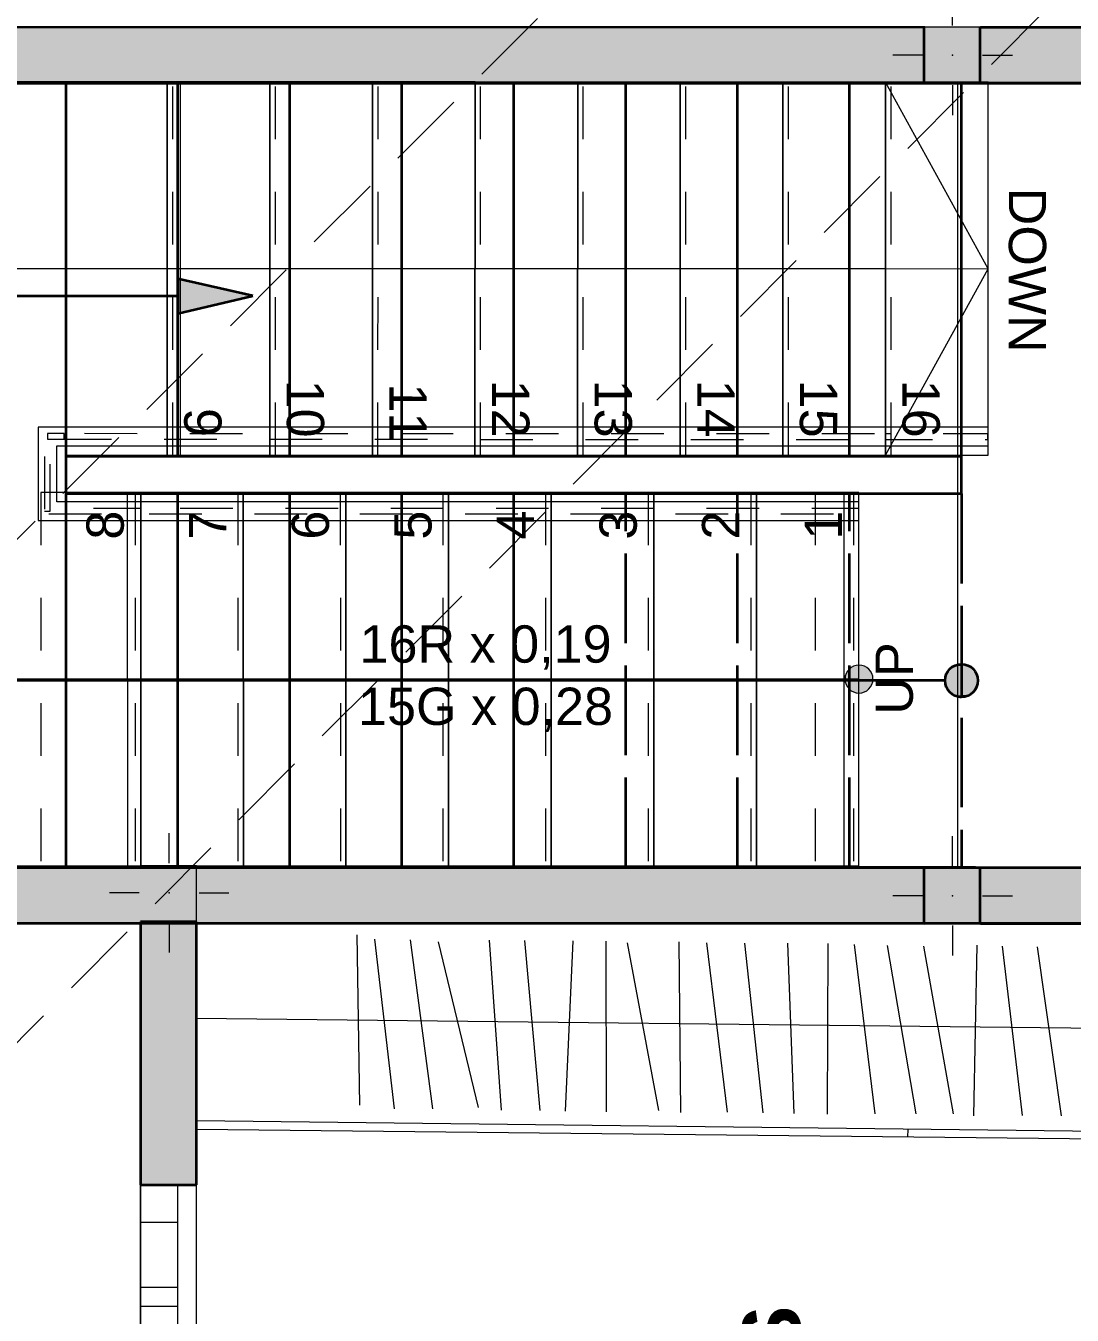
# Model space of a CAD drawing. Header units: millimetres. Extents: x -234375 to -184638, y -91483 to -70216.
# Drawn here: x -199896 to -197091, y -78363 to -74908 of the extents above; entities that cross this region are included whole.
import ezdxf

# ---------------------------------------------------------------- set-up
doc = ezdxf.new("R2010")
doc.units = ezdxf.units.MM
doc.header["$MEASUREMENT"] = 0
for name, pattern in [('ACAD_ISO02W100', [300, 240, -60]), ('Dashed Small', [282.222222, 141.111111, -141.111111]), ('Hidden', [317.5, 211.666667, -105.833333])]:
    doc.linetypes.add(name, pattern=pattern)
for name, color, linetype, lineweight in [('New_0_Pen_No__7', 7, 'Continuous', 35), ('New_2D Drafting - General_Pen_No__1', 7, 'Continuous', 13), ('New_Archicad Windows_Pen_No__27', 7, 'Continuous', 35), ('New_Drawing & Figure_Pen_No__13', 54, 'Continuous', 18), ('New_Drawing & Figure_Pen_No__7', 7, 'Continuous', 35), ('New_Interior - Stair & Railing_Pen_No__1', 7, 'Continuous', 13), ('New_Shell - Roof_Pen_No__1', 7, 'Continuous', 13), ('New_Structural - Bearing_Pen_No__1', 7, 'Continuous', 13), ('New_Structural - Bearing_Pen_No__20', 1, 'Continuous', 0), ('New_Structural - Bearing_Pen_No__27', 7, 'Continuous', 35), ('New_Structural - Stair & Railing_Pen_No__1', 7, 'Continuous', 13), ('New_Structural - Stair & Railing_Pen_No__19', 255, 'Continuous', 0)]:
    doc.layers.add(name, color=color, linetype=linetype, lineweight=lineweight)
for name, color, linetype in [('New_Archicad Windows', 7, 'Continuous'), ('New_Interior - Stair & Railing', 7, 'Continuous'), ('New_Shell - Roof', 7, 'Continuous'), ('New_Structural - Bearing', 7, 'Continuous'), ('New_Structural - Stair & Railing', 7, 'Continuous')]:
    doc.layers.add(name, color=color, linetype=linetype)
for name, color, linetype, lineweight, true_color in [('New_Archicad Windows_Pen_No__23', 30, 'Continuous', 20, 0xff6600), ('New_Archicad Windows_Pen_No__3', 30, 'Continuous', 18, 0xff6600), ('New_Structural - Bearing_Pen_No__160', 33, 'Continuous', 20, 0xb4a35c), ('New_Structural - Stair & Railing_Pen_No__71', 161, 'Continuous', 20, 0xaaaaff), ('New_Structural - Stair & Railing_Pen_No__91', 161, 'Continuous', 13, 0xaaaaff)]:
    doc.layers.add(name, color=color, linetype=linetype, lineweight=lineweight, true_color=true_color)
doc.styles.add('GENERATED_STYLE_1', font='arial.ttf')
doc.styles.add('GENERATED_STYLE_5', font='arial.ttf')

# ---------------------------------------------------------------- blocks, each defined once
blk = doc.blocks.new('Slab_1', base_point=(-200787.4, -71277.4))
at = {"layer": 'New_Structural - Bearing_Pen_No__1', "color": 7, "linetype": 'Continuous', "lineweight": 13, "flags": 128}
blk.add_lwpolyline([(-200787.4, -71277.4), (-190000.1, -71277.1), (-189999.5, -71124.5), (-188874.4, -71129.2), (-187846.5, -71129.2), (-187843.4, -74360.9), (-188874.7, -74359.2), (-188874.4, -78662), (-187060.4, -78662), (-187064.7, -89633.3), (-200492.9, -89632.1), (-200498.7, -85263), (-199444, -85265.7), (-199437.7, -82864.3), (-199438.1, -82864.3), (-199438.1, -77162), (-197397.7, -77162), (-197397.7, -75061.6), (-200787.4, -75061.6)], close=True, dxfattribs=at)
blk = doc.blocks.new('Stair_1')
at = {"layer": 'New_Structural - Stair & Railing_Pen_No__71', "linetype": 'Continuous', "lineweight": 20, "true_color": 0xaaaaff}
blk.add_hatch(color=161, dxfattribs=at).paths.add_polyline_path([(-197662.7, -76620.9, 1), (-197662.7, -76695.9, 1)])
at = {"layer": 'New_Structural - Stair & Railing_Pen_No__1', "color": 7, "linetype": 'Continuous', "lineweight": 13}
for p, q in [((-199516.7, -75058.4), (-200788, -75058.2)), ((-200788, -75058.2), (-200787.9, -77158.6)), ((-199516.9, -76058.4), (-199516.7, -75058.4)), ((-199516.7, -75058.4), (-199516.9, -76058.4)), ((-199241.7, -75058.4), (-199516.7, -75058.4)), ((-199241.9, -76058.4), (-199241.7, -75058.4)), ((-199241.7, -75058.4), (-199241.9, -76058.4)), ((-198966.7, -75058.5), (-199241.7, -75058.4)), ((-198966.9, -76058.5), (-198966.7, -75058.5)), ((-198966.7, -75058.5), (-198966.9, -76058.5)), ((-198691.7, -75058.5), (-198966.7, -75058.5)), ((-198691.9, -76058.5), (-198691.7, -75058.5)), ((-198691.7, -75058.5), (-198691.9, -76058.5)), ((-198416.7, -75058.6), (-198691.7, -75058.5)), ((-198416.9, -76058.6), (-198416.7, -75058.6)), ((-198416.7, -75058.6), (-198416.9, -76058.6)), ((-198141.7, -75058.6), (-198416.7, -75058.6)), ((-198141.9, -76058.6), (-198141.7, -75058.6)), ((-198141.7, -75058.6), (-198141.9, -76058.6)), ((-197866.7, -75058.7), (-198141.7, -75058.6)), ((-197866.9, -76058.7), (-197866.7, -75058.7)), ((-197866.7, -75058.7), (-197866.9, -76058.7)), ((-197591.7, -75058.7), (-197866.7, -75058.7)), ((-197591.9, -76058.7), (-197591.7, -75058.7)), ((-197591.7, -75058.7), (-197591.9, -76058.7)), ((-197316.7, -75058.8), (-197591.7, -75058.7)), ((-197316.8, -75558.8), (-197591.7, -75058.7)), ((-197316.9, -76058.8), (-197316.7, -75058.8)), ((-200287.9, -76658.5), (-200288, -75558.3)), ((-200288, -75558.3), (-199516.8, -75558.4)), ((-199516.8, -75558.4), (-197591.8, -75558.7)), ((-197591.8, -75558.7), (-197316.8, -75558.8)), ((-197591.9, -76058.7), (-197316.8, -75558.8)), ((-199787.9, -76158.5), (-199787.9, -76058.3)), ((-199787.9, -76058.3), (-199516.9, -76058.4)), ((-199516.9, -76058.4), (-199241.9, -76058.4)), ((-199241.9, -76058.4), (-198966.9, -76058.5)), ((-198966.9, -76058.5), (-198691.9, -76058.5)), ((-198691.9, -76058.5), (-198416.9, -76058.6)), ((-198416.9, -76058.6), (-198141.9, -76058.6)), ((-198141.9, -76058.6), (-197866.9, -76058.7)), ((-197866.9, -76058.7), (-197591.9, -76058.7)), ((-197591.9, -76058.7), (-197316.9, -76058.8)), ((-199587.8, -76158.5), (-199787.9, -76158.5)), ((-199312.8, -76158.5), (-199587.8, -76158.5)), ((-199587.8, -76158.5), (-199587.7, -77158.5)), ((-199587.7, -77158.5), (-199587.8, -76158.5)), ((-199037.8, -76158.5), (-199312.8, -76158.5)), ((-199312.8, -76158.5), (-199312.7, -77158.5)), ((-199312.7, -77158.5), (-199312.8, -76158.5)), ((-198762.8, -76158.5), (-199037.8, -76158.5)), ((-199037.8, -76158.5), (-199037.7, -77158.5)), ((-199037.7, -77158.5), (-199037.8, -76158.5)), ((-198487.8, -76158.5), (-198762.8, -76158.5)), ((-198762.8, -76158.5), (-198762.7, -77158.5)), ((-198762.7, -77158.5), (-198762.8, -76158.5)), ((-198212.8, -76158.5), (-198487.8, -76158.5)), ((-198487.8, -76158.5), (-198487.7, -77158.5)), ((-198487.7, -77158.5), (-198487.8, -76158.5)), ((-197937.8, -76158.4), (-198212.8, -76158.5)), ((-198212.8, -76158.5), (-198212.7, -77158.5)), ((-198212.7, -77158.5), (-198212.8, -76158.5)), ((-197662.8, -76158.4), (-197937.8, -76158.4)), ((-197937.8, -76158.4), (-197937.7, -77158.4)), ((-197937.7, -77158.4), (-197937.8, -76158.4)), ((-197662.7, -77158.4), (-197662.8, -76158.4)), ((-199587.7, -76658.5), (-200287.9, -76658.5)), ((-197937.7, -76658.4), (-199587.7, -76658.5)), ((-197662.7, -76658.4), (-197937.7, -76658.4)), ((-200787.9, -77158.6), (-199587.7, -77158.5)), ((-199587.7, -77158.5), (-199312.7, -77158.5)), ((-199312.7, -77158.5), (-199037.7, -77158.5)), ((-199037.7, -77158.5), (-198762.7, -77158.5)), ((-198762.7, -77158.5), (-198487.7, -77158.5)), ((-198487.7, -77158.5), (-198212.7, -77158.5)), ((-198212.7, -77158.5), (-197937.7, -77158.4)), ((-197937.7, -77158.4), (-197662.7, -77158.4))]:
    blk.add_line(p, q, dxfattribs=at)
at = {"layer": 'New_Structural - Stair & Railing_Pen_No__1', "color": 7, "linetype": 'Dashed Small', "lineweight": 13}
for p, q in [((-199501.9, -76058.4), (-199501.7, -75058.4)), ((-199226.9, -76058.4), (-199226.7, -75058.4)), ((-198951.9, -76058.5), (-198951.7, -75058.5)), ((-198676.9, -76058.5), (-198676.7, -75058.5)), ((-198401.9, -76058.6), (-198401.7, -75058.6)), ((-198126.9, -76058.6), (-198126.7, -75058.6)), ((-197851.9, -76058.7), (-197851.7, -75058.7)), ((-197576.9, -76058.7), (-197576.7, -75058.7)), ((-199602.8, -76158.5), (-199602.7, -77158.5)), ((-199327.8, -76158.5), (-199327.7, -77158.5)), ((-199052.8, -76158.5), (-199052.7, -77158.5)), ((-198777.8, -76158.5), (-198777.7, -77158.5)), ((-198502.8, -76158.5), (-198502.7, -77158.5)), ((-198227.8, -76158.5), (-198227.7, -77158.5)), ((-197952.8, -76158.4), (-197952.7, -77158.4)), ((-197677.8, -76158.4), (-197677.7, -77158.4))]:
    blk.add_line(p, q, dxfattribs=at)
at = {"layer": 'New_Structural - Stair & Railing_Pen_No__1', "color": 7, "linetype": 'Continuous', "lineweight": 13, "flags": 128}
blk.add_lwpolyline([(-197662.7, -76620.9, 1), (-197662.7, -76695.9, 1)], format="xyb", close=True, dxfattribs=at)
at = {"layer": 'New_Structural - Stair & Railing_Pen_No__91', "color": 161, "linetype": 'Continuous', "lineweight": 13, "true_color": 0xaaaaff}
for p, q in [((-199516.7, -75058.4), (-200788, -75058.2)), ((-200788, -75058.2), (-200787.9, -77158.6)), ((-197316.7, -75058.8), (-199516.7, -75058.4)), ((-199481.7, -75058.4), (-199481.9, -76058.4)), ((-197316.9, -76058.8), (-197316.7, -75058.8)), ((-199787.9, -76158.5), (-199787.9, -76058.3)), ((-199787.9, -76058.3), (-199516.9, -76058.4)), ((-199516.9, -76058.4), (-197316.9, -76058.8)), ((-199622.8, -76158.5), (-199787.9, -76158.5)), ((-199587.8, -76158.5), (-199622.8, -76158.5)), ((-199622.7, -77158.5), (-199622.8, -76158.5)), ((-197702.8, -76158.4), (-199587.8, -76158.5)), ((-197702.7, -77158.4), (-197702.8, -76158.4)), ((-200787.9, -77158.6), (-199855.2, -77158.5)), ((-199855.2, -77158.5), (-199622.7, -77158.5)), ((-199622.7, -77158.5), (-199587.7, -77158.5)), ((-199587.7, -77158.5), (-197702.7, -77158.4))]:
    blk.add_line(p, q, dxfattribs=at)
at = {"layer": 'New_Structural - Stair & Railing_Pen_No__91', "color": 161, "linetype": 'Dashed Small', "lineweight": 13, "true_color": 0xaaaaff}
for p, q in [((-199516.7, -75058.4), (-199516.9, -76058.4)), ((-199787.9, -76158.5), (-199855.3, -76158.5)), ((-199855.3, -76158.5), (-199855.2, -77158.5)), ((-197779.9, -76158.4), (-197779.9, -77158.4))]:
    blk.add_line(p, q, dxfattribs=at)
at = {"layer": 'New_Structural - Stair & Railing_Pen_No__1', "color": 7, "lineweight": 13, "char_height": 100, "attachment_point": 4, "style": 'GENERATED_STYLE_5'}
for s, insert, rotation in [('\\A1;{\\pql;\\fArial|b0|i0|c0|p0;\\W1.000000;DOWN}', (-197211.8, -75341.7), 269.9898), ('\\A1;{\\pql;\\fArial|b0|i0|c0|p0;\\W1.000000;UP}', (-197567.6, -76753.7), 90.0026)]:
    blk.add_mtext(s, dxfattribs=dict(at, insert=insert, rotation=rotation))
at = {"layer": 'New_Structural - Stair & Railing_Pen_No__19', "color": 255, "lineweight": 0, "char_height": 100, "attachment_point": 4, "style": 'GENERATED_STYLE_5'}
for s, insert, rotation in [('\\A1;{\\pql;\\fArial|b0|i0|c0|p0;\\W1.000000;10}', (-199146.9, -75855.9), 269.9898), ('\\A1;{\\pql;\\fArial|b0|i0|c0|p0;\\W1.000000;12}', (-198596.1, -75856), 269.9898), ('\\A1;{\\pql;\\fArial|b0|i0|c0|p0;\\W1.000000;13}', (-198322, -75856.1), 269.9898), ('\\A1;{\\pql;\\fArial|b0|i0|c0|p0;\\W1.000000;14}', (-198046.1, -75856.1), 269.9898), ('\\A1;{\\pql;\\fArial|b0|i0|c0|p0;\\W1.000000;15}', (-197771.9, -75856.2), 269.9898), ('\\A1;{\\pql;\\fArial|b0|i0|c0|p0;\\W1.000000;16}', (-197496.9, -75856.2), 269.9898), ('\\A1;{\\pql;\\fArial|b0|i0|c0|p0;\\W1.000000;11}', (-198871.1, -75866.1), 269.9898), ('\\A1;{\\pql;\\fArial|b0|i0|c0|p0;\\W1.000000;9}', (-199422, -75932.1), 269.9898), ('\\A1;{\\pql;\\fArial|b0|i0|c0|p0;\\W1.000000;8}', (-199682.6, -76284.8), 90.0026), ('\\A1;{\\pql;\\fArial|b0|i0|c0|p0;\\W1.000000;7}', (-199408.5, -76284.8), 90.0026), ('\\A1;{\\pql;\\fArial|b0|i0|c0|p0;\\W1.000000;6}', (-199132.6, -76284.8), 90.0026), ('\\A1;{\\pql;\\fArial|b0|i0|c0|p0;\\W1.000000;5}', (-198857.6, -76284.8), 90.0026), ('\\A1;{\\pql;\\fArial|b0|i0|c0|p0;\\W1.000000;4}', (-198583.5, -76284.7), 90.0026), ('\\A1;{\\pql;\\fArial|b0|i0|c0|p0;\\W1.000000;3}', (-198307.6, -76284.7), 90.0026), ('\\A1;{\\pql;\\fArial|b0|i0|c0|p0;\\W1.000000;2}', (-198033.5, -76284.7), 90.0026), ('\\A1;{\\pql;\\fArial|b0|i0|c0|p0;\\W1.000000;1}', (-197758.5, -76284.7), 90.0026)]:
    blk.add_mtext(s, dxfattribs=dict(at, insert=insert, rotation=rotation))
at = {"layer": 'New_Structural - Stair & Railing_Pen_No__71', "color": 161, "lineweight": 20, "true_color": 0xaaaaff, "char_height": 100, "rotation": 0.0026, "style": 'GENERATED_STYLE_5'}
for s, insert, attachment_point in [('\\A1;{\\pqc;\\pt0,7100;\\fArial|b0|i0|c0|p0;\\W1.000000;16R x \\fArial|b0|i0|c0|p0;\\W1.000000;0,19\\fArial|b0|i0|c0|p0;\\W1.000000;\\A1{\\H.66x;\\S^  ;}\\fArial|b0|i0|c0|p0;\\W1.000000;\\fArial|b0|i0|c0|p0;\\W1.000000;\\fArial|b0|i0|c0|p0;\\W1.000000;\\fArial|b0|i0|c0|p0;\\W1.000000;\\A1{\\H.66x;\\S^  ;}\\fArial|b0|i0|c0|p0;\\W1.000000;\\fArial|b0|i0|c0|p0;\\W1.000000;\\fArial|b0|i0|c0|p0;\\W1.000000;\\fArial|b0|i0|c0|p0;\\W1.000000;\\A1{\\H.66x;\\S^  ;}\\fArial|b0|i0|c0|p0;\\W1.000000;}', (-198625.2, -76643.6), 8), ('\\A1;{\\pqc;\\pt0,7100;\\fArial|b0|i0|c0|p0;\\W1.000000;15G x \\fArial|b0|i0|c0|p0;\\W1.000000;0,28\\fArial|b0|i0|c0|p0;\\W1.000000;\\A1{\\H.66x;\\S^  ;}\\fArial|b0|i0|c0|p0;\\W1.000000;\\fArial|b0|i0|c0|p0;\\W1.000000;\\fArial|b0|i0|c0|p0;\\W1.000000;\\fArial|b0|i0|c0|p0;\\W1.000000;\\A1{\\H.66x;\\S^  ;}\\fArial|b0|i0|c0|p0;\\W1.000000;\\fArial|b0|i0|c0|p0;\\W1.000000;\\fArial|b0|i0|c0|p0;\\W1.000000;\\fArial|b0|i0|c0|p0;\\W1.000000;\\A1{\\H.66x;\\S^  ;}\\fArial|b0|i0|c0|p0;\\W1.000000;}', (-198625.2, -76681.3), 2)]:
    blk.add_mtext(s, dxfattribs=dict(at, insert=insert, attachment_point=attachment_point))
blk = doc.blocks.new('Wall_1', base_point=(-195049, -75063.6))
at = {"layer": 'New_Structural - Bearing_Pen_No__160', "linetype": 'Continuous', "lineweight": 0, "true_color": 0x5a512e}
blk.add_hatch(color=59, dxfattribs=at).paths.add_polyline_path([(-200787.3, -74911.6), (-200787.3, -74917), (-200742.9, -74917), (-200742.9, -75057), (-200787.3, -75057), (-200787.3, -75061.6), (-196855, -75062.9), (-196854.9, -74912.9), (-197336.7, -74912.8), (-197336.7, -75062), (-197486.7, -75062), (-197486.7, -74912.7)])
at = {"layer": 'New_Structural - Bearing_Pen_No__27', "color": 7, "linetype": 'Continuous', "lineweight": 35, "flags": 128}
for points in [[(-197486.7, -74912.7), (-200787.4, -74911.6)], [(-196854.9, -74912.9), (-197336.7, -74912.8)], [(-200937.4, -75061.6), (-196855, -75062.9)]]:
    blk.add_lwpolyline(points, dxfattribs=at)
blk = doc.blocks.new('Wall_2', base_point=(-195261.5, -77164))
at = {"layer": 'New_Structural - Bearing_Pen_No__160', "linetype": 'Continuous', "lineweight": 0, "true_color": 0x5a512e}
blk.add_hatch(color=59, dxfattribs=at).paths.add_polyline_path([(-199584.9, -77162.5), (-200686.8, -77162.1), (-200686.8, -77173.5), (-200686.7, -77173.5), (-200686.7, -77312.1), (-197486.7, -77313.2), (-197486.7, -77164), (-197336.7, -77164), (-197336.7, -77313.3), (-195459.5, -77313.9), (-195459.5, -77164), (-195261.5, -77164), (-199438.1, -77162.5), (-199438.1, -77304.1), (-199584.9, -77304.1)])
at = {"layer": 'New_Structural - Bearing_Pen_No__27', "color": 7, "linetype": 'Continuous', "lineweight": 35, "flags": 128}
for points in [[(-199584.9, -77162.5), (-200686.8, -77162.1)], [(-195261.5, -77164), (-199438.1, -77162.5)], [(-200686.7, -77312.1), (-197486.7, -77313.2)], [(-197336.7, -77313.3), (-195459.5, -77313.9)]]:
    blk.add_lwpolyline(points, dxfattribs=at)
blk = doc.blocks.new('2-Sash Sliding Window')
at = {"layer": 'New_Archicad Windows_Pen_No__23', "color": 30, "linetype": 'Continuous', "lineweight": 20, "true_color": 0xff6600}
for p, q in [((-300, 0), (-200, 0)), ((-200, 0), (-200, -100)), ((-25, -100), (-25, 0)), ((-25, 0), (25, 0)), ((-25, 0), (25, 0)), ((25, 0), (25, -100)), ((200, -100), (200, 0)), ((200, 0), (300, 0)), ((-200, -100), (-300, -100)), ((25, -100), (-25, -100)), ((25, -100), (-25, -100)), ((300, -100), (200, -100))]:
    blk.add_line(p, q, dxfattribs=at)
at = {"layer": 'New_Archicad Windows_Pen_No__27', "color": 7, "linetype": 'Continuous', "lineweight": 35}
for p, q in [((-300, 0), (-300, 50)), ((300, 0), (300, 50)), ((-300, -100), (-300, 0)), ((-300, -100), (-300, 0)), ((300, -100), (300, 0)), ((300, -100), (300, 0))]:
    blk.add_line(p, q, dxfattribs=at)
at = {"layer": 'New_Archicad Windows_Pen_No__3', "color": 30, "linetype": 'Continuous', "lineweight": 18, "true_color": 0xff6600}
for p, q in [((-300, 50), (300, 50)), ((-200, 0), (-25, 0)), ((25, 0), (200, 0)), ((-300, -100), (300, -100)), ((-25, -100), (-200, -100)), ((200, -100), (25, -100))]:
    blk.add_line(p, q, dxfattribs=at)
blk = doc.blocks.new('Wall_9', base_point=(-199438.1, -83014.8))
at = {"layer": 'New_Structural - Bearing_Pen_No__160', "linetype": 'Continuous', "lineweight": 0, "true_color": 0x5a512e}
blk.add_hatch(color=59, dxfattribs=at).paths.add_polyline_path([(-199438.1, -77308.5), (-199588.1, -77308.5), (-199588.1, -78013.5), (-199438.1, -78013.5)])
at = {"layer": 'New_Structural - Bearing_Pen_No__27', "color": 7, "linetype": 'Continuous', "lineweight": 35}
for p, q in [((-199588.1, -78013.5), (-199488.1, -78013.5)), ((-199488.1, -78013.5), (-199438.1, -78013.5))]:
    blk.add_line(p, q, dxfattribs=at)
at = {"layer": 'New_Structural - Bearing_Pen_No__27', "color": 7, "linetype": 'Continuous', "lineweight": 35, "flags": 128}
for points in [[(-199438.1, -77308.5), (-199588.1, -77308.5)], [(-199588.1, -77308.5), (-199588.1, -78013.5)], [(-199438.1, -78013.5), (-199438.1, -77308.5)]]:
    blk.add_lwpolyline(points, dxfattribs=at)
at = {"layer": 'New_Archicad Windows', "color": 21, "linetype": 'Continuous', "lineweight": 18, "true_color": 0xff9955, "xscale": -1, "zscale": 1000, "rotation": 270.0004955902626}
blk.add_blockref('2-Sash Sliding Window', (-199488.1, -78313.5), dxfattribs=at)
blk = doc.blocks.new('Column_24', base_point=(-197411.7, -77239))
at = {"layer": 'New_Structural - Bearing_Pen_No__160', "linetype": 'Continuous', "lineweight": 0, "true_color": 0x5a512e}
for points in [[(-197486.7, -77313.2), (-197336.7, -77313.3), (-197336.7, -77164), (-197486.7, -77164)], [(-197486.7, -77314), (-197336.7, -77314), (-197336.7, -77313.3), (-197486.7, -77313.2)]]:
    blk.add_hatch(color=59, dxfattribs=at).paths.add_polyline_path(points)
at = {"layer": 'New_Structural - Bearing_Pen_No__1', "color": 7, "linetype": 'Continuous', "lineweight": 13, "flags": 128}
blk.add_lwpolyline([(-197486.7, -77313.2), (-197486.7, -77314), (-197336.7, -77314), (-197336.7, -77313.3)], dxfattribs=at)
at = {"layer": 'New_Structural - Bearing_Pen_No__20', "color": 1, "linetype": 'Continuous', "lineweight": 0}
for p, q in [((-197411.7, -77159), (-197411.7, -77079)), ((-197491.7, -77239), (-197571.7, -77239)), ((-197331.7, -77239), (-197251.7, -77239)), ((-197411.7, -77319), (-197411.7, -77399))]:
    blk.add_line(p, q, dxfattribs=at)
blk.add_point((-197411.7, -77239), dxfattribs=at)
blk = doc.blocks.new('Column_25', base_point=(-197411.7, -74987))
at = {"layer": 'New_Structural - Bearing_Pen_No__160', "linetype": 'Continuous', "lineweight": 0, "true_color": 0x5a512e}
for points in [[(-197486.7, -74912.7), (-197336.7, -74912.8), (-197336.7, -74912), (-197486.7, -74912)], [(-197336.7, -74912.8), (-197486.7, -74912.7), (-197486.7, -75062), (-197336.7, -75062)]]:
    blk.add_hatch(color=59, dxfattribs=at).paths.add_polyline_path(points)
at = {"layer": 'New_Structural - Bearing_Pen_No__1', "color": 7, "linetype": 'Continuous', "lineweight": 13, "flags": 128}
blk.add_lwpolyline([(-197336.7, -74912.8), (-197336.7, -74912), (-197486.7, -74912), (-197486.7, -74912.7)], dxfattribs=at)
at = {"layer": 'New_Structural - Bearing_Pen_No__20', "color": 1, "linetype": 'Continuous', "lineweight": 0}
for p, q in [((-197411.7, -74907), (-197411.7, -74827)), ((-197491.7, -74987), (-197571.7, -74987)), ((-197331.7, -74987), (-197251.7, -74987)), ((-197411.7, -75067), (-197411.7, -75147))]:
    blk.add_line(p, q, dxfattribs=at)
blk.add_point((-197411.7, -74987), dxfattribs=at)
blk = doc.blocks.new('Column_33', base_point=(-199511.5, -77231.3))
at = {"layer": 'New_Structural - Bearing_Pen_No__160', "linetype": 'Continuous', "lineweight": 0, "true_color": 0x5a512e}
for points in [[(-199584.9, -77158.5), (-199584.9, -77162.5), (-199438.1, -77162.5), (-199438.1, -77158.5)], [(-199438.1, -77162.5), (-199584.9, -77162.5), (-199584.9, -77304.1), (-199438.1, -77304.1)]]:
    blk.add_hatch(color=59, dxfattribs=at).paths.add_polyline_path(points)
at = {"layer": 'New_Structural - Bearing_Pen_No__1', "color": 7, "linetype": 'Continuous', "lineweight": 13, "flags": 128}
blk.add_lwpolyline([(-199438.1, -77162.5), (-199438.1, -77158.5), (-199584.9, -77158.5), (-199584.9, -77162.5)], dxfattribs=at)
at = {"layer": 'New_Structural - Bearing_Pen_No__20', "color": 1, "linetype": 'Continuous', "lineweight": 0}
for p, q in [((-199511.5, -77151.3), (-199511.5, -77071.3)), ((-199591.5, -77231.3), (-199671.5, -77231.3)), ((-199431.5, -77231.3), (-199351.5, -77231.3)), ((-199511.5, -77311.3), (-199511.5, -77391.3))]:
    blk.add_line(p, q, dxfattribs=at)
blk.add_point((-199511.5, -77231.3), dxfattribs=at)
blk = doc.blocks.new('Roof_1', base_point=(-201339, -70721))
at = {"layer": 'New_Shell - Roof_Pen_No__1', "color": 7, "linetype": 'Hidden', "lineweight": 13, "flags": 128}
for points in [[(-197851, -74214.6), (-201347.4, -77712.7)], [(-199997.6, -77710.4), (-196512.6, -74213.8)]]:
    blk.add_lwpolyline(points, dxfattribs=at)
blk = doc.blocks.new('Railing_1')
at = {"layer": 'New_Interior - Stair & Railing_Pen_No__1', "color": 7, "linetype": 'Continuous', "lineweight": 13}
for p, q in [((-199862.9, -75983.3), (-199862.9, -76233.5)), ((-199791.8, -75983.3), (-199862.9, -75983.3)), ((-197591.8, -75983.7), (-199791.8, -75983.3)), ((-197316.8, -75983.8), (-197591.8, -75983.7)), ((-197316.9, -76033.8), (-197316.8, -75983.8)), ((-199812.9, -76183.5), (-199812.9, -76033.3)), ((-199812.9, -76033.3), (-199791.9, -76033.3)), ((-199791.9, -76033.3), (-197591.9, -76033.7)), ((-197591.9, -76033.7), (-197316.9, -76033.8)), ((-199587.8, -76183.5), (-199812.9, -76183.5)), ((-197662.8, -76183.4), (-199587.8, -76183.5)), ((-199862.9, -76233.5), (-199587.8, -76233.5)), ((-199587.8, -76233.5), (-197662.8, -76233.4))]:
    blk.add_line(p, q, dxfattribs=at)
at = {"layer": 'New_Interior - Stair & Railing_Pen_No__1', "color": 7, "linetype": 'Dashed Small', "lineweight": 13, "flags": 128}
for points in [[(-199837.9, -76000.8), (-199837.9, -76015.8), (-199792.8, -76015.8), (-199792.8, -76000.8)], [(-199791.8, -76000.8), (-199791.8, -76015.8), (-197592.8, -76016.2), (-197592.8, -76001.2)], [(-197591.8, -76001.2), (-197591.8, -76016.2), (-197317.8, -76016.3), (-197317.8, -76001.3)], [(-199845.4, -76208.5), (-199830.4, -76208.5), (-199830.4, -76009.3), (-199845.4, -76009.3)], [(-199587.8, -76216), (-199587.8, -76201), (-199836.9, -76201), (-199836.9, -76216)], [(-197662.8, -76215.9), (-197662.8, -76200.9), (-199586.8, -76201), (-199586.8, -76216)]]:
    blk.add_lwpolyline(points, close=True, dxfattribs=at)

msp = doc.modelspace()

# ---------------------------------------------------------------- hatches: boundary and pattern name
at = {"layer": 'New_0_Pen_No__7', "linetype": 'Continuous', "lineweight": 35}
for points in [[(-199287.2, -75631.7), (-199488, -75585.7), (-199488, -75678.5)], [(-197416.2, -76628.6), (-197419.4, -76631.8), (-197359.1, -76628.6)], [(-197359.1, -76628.6), (-197419.4, -76631.8), (-197355.9, -76631.8)], [(-197413.1, -76626.2), (-197416.2, -76628.6), (-197362.3, -76626.2)], [(-197362.3, -76626.2), (-197416.2, -76628.6), (-197359.1, -76628.6)], [(-197409.1, -76623.9), (-197413.1, -76626.2), (-197365.4, -76623.9)], [(-197365.4, -76623.9), (-197413.1, -76626.2), (-197362.3, -76626.2)], [(-197405.9, -76622.3), (-197409.1, -76623.9), (-197370.2, -76622.3)], [(-197370.2, -76622.3), (-197409.1, -76623.9), (-197365.4, -76623.9)], [(-197401.9, -76620.7), (-197405.9, -76622.3), (-197373.4, -76620.7)], [(-197373.4, -76620.7), (-197405.9, -76622.3), (-197370.2, -76622.3)], [(-197398, -76619.1), (-197401.9, -76620.7), (-197378.1, -76619.1)], [(-197378.1, -76619.1), (-197401.9, -76620.7), (-197373.4, -76620.7)], [(-197392.4, -76618.3), (-197398, -76619.1), (-197381.3, -76618.3)], [(-197381.3, -76618.3), (-197398, -76619.1), (-197378.1, -76619.1)], [(-197431.3, -76658), (-197432.1, -76662), (-197344, -76658)], [(-197344, -76658), (-197432.1, -76662), (-197344, -76662)], [(-197432.1, -76662), (-197431.3, -76665.9), (-197344, -76662)], [(-197429.7, -76649.3), (-197431.3, -76654), (-197345.6, -76649.3)], [(-197345.6, -76649.3), (-197431.3, -76654), (-197344.8, -76654)], [(-197431.3, -76654), (-197431.3, -76658), (-197344.8, -76654)], [(-197344.8, -76654), (-197431.3, -76658), (-197344, -76658)], [(-197344, -76662), (-197431.3, -76665.9), (-197344, -76665.9)], [(-197428.9, -76645.3), (-197429.7, -76649.3), (-197347.2, -76645.3)], [(-197347.2, -76645.3), (-197429.7, -76649.3), (-197345.6, -76649.3)], [(-197426.5, -76642.1), (-197428.9, -76645.3), (-197348.8, -76642.1)], [(-197348.8, -76642.1), (-197428.9, -76645.3), (-197347.2, -76645.3)], [(-197425, -76638.1), (-197426.5, -76642.1), (-197351.1, -76638.1)], [(-197351.1, -76638.1), (-197426.5, -76642.1), (-197348.8, -76642.1)], [(-197422.6, -76635), (-197425, -76638.1), (-197353.5, -76635)], [(-197353.5, -76635), (-197425, -76638.1), (-197351.1, -76638.1)], [(-197419.4, -76631.8), (-197422.6, -76635), (-197355.9, -76631.8)], [(-197355.9, -76631.8), (-197422.6, -76635), (-197353.5, -76635)], [(-197431.3, -76665.9), (-197431.3, -76670.7), (-197344, -76665.9)], [(-197344, -76665.9), (-197431.3, -76670.7), (-197344.8, -76670.7)], [(-197431.3, -76670.7), (-197429.7, -76674.7), (-197344.8, -76670.7)], [(-197344.8, -76670.7), (-197429.7, -76674.7), (-197345.6, -76674.7)], [(-197429.7, -76674.7), (-197428.9, -76678.6), (-197345.6, -76674.7)], [(-197345.6, -76674.7), (-197428.9, -76678.6), (-197347.2, -76678.6)], [(-197428.9, -76678.6), (-197426.5, -76681.8), (-197347.2, -76678.6)], [(-197347.2, -76678.6), (-197426.5, -76681.8), (-197348.8, -76681.8)], [(-197426.5, -76681.8), (-197425, -76685.8), (-197348.8, -76681.8)], [(-197348.8, -76681.8), (-197425, -76685.8), (-197351.1, -76685.8)], [(-197425, -76685.8), (-197422.6, -76688.9), (-197351.1, -76685.8)], [(-197351.1, -76685.8), (-197422.6, -76688.9), (-197353.5, -76688.9)], [(-197422.6, -76688.9), (-197419.4, -76692.1), (-197353.5, -76688.9)], [(-197353.5, -76688.9), (-197419.4, -76692.1), (-197355.9, -76692.1)], [(-197419.4, -76692.1), (-197416.2, -76695.3), (-197355.9, -76692.1)], [(-197355.9, -76692.1), (-197416.2, -76695.3), (-197359.1, -76695.3)], [(-197416.2, -76695.3), (-197413.1, -76697.7), (-197359.1, -76695.3)], [(-197359.1, -76695.3), (-197413.1, -76697.7), (-197362.3, -76697.7)], [(-197413.1, -76697.7), (-197409.1, -76700.1), (-197362.3, -76697.7)], [(-197362.3, -76697.7), (-197409.1, -76700.1), (-197365.4, -76700.1)], [(-197409.1, -76700.1), (-197405.9, -76702.4), (-197365.4, -76700.1)], [(-197365.4, -76700.1), (-197405.9, -76702.4), (-197370.2, -76702.4)], [(-197405.9, -76702.4), (-197401.9, -76704), (-197370.2, -76702.4)], [(-197370.2, -76702.4), (-197401.9, -76704), (-197373.4, -76704)], [(-197401.9, -76704), (-197398, -76704.8), (-197373.4, -76704)], [(-197373.4, -76704), (-197398, -76704.8), (-197378.1, -76704.8)], [(-197378.1, -76704.8), (-197398, -76704.8), (-197392.4, -76705.6)], [(-197378.1, -76704.8), (-197392.4, -76705.6), (-197381.3, -76705.6)]]:
    msp.add_hatch(color=7, dxfattribs=at).paths.add_polyline_path(points)
at = {"layer": 'New_Drawing & Figure_Pen_No__7', "linetype": 'Continuous', "lineweight": 35}
for points in [[(-199287.2, -75631.7), (-199488, -75585.7), (-199488, -75678.5)], [(-197416.2, -76628.6), (-197419.4, -76631.8), (-197359.1, -76628.6)], [(-197359.1, -76628.6), (-197419.4, -76631.8), (-197355.9, -76631.8)], [(-197413.1, -76626.2), (-197416.2, -76628.6), (-197362.3, -76626.2)], [(-197362.3, -76626.2), (-197416.2, -76628.6), (-197359.1, -76628.6)], [(-197409.1, -76623.9), (-197413.1, -76626.2), (-197365.4, -76623.9)], [(-197365.4, -76623.9), (-197413.1, -76626.2), (-197362.3, -76626.2)], [(-197405.9, -76622.3), (-197409.1, -76623.9), (-197370.2, -76622.3)], [(-197370.2, -76622.3), (-197409.1, -76623.9), (-197365.4, -76623.9)], [(-197401.9, -76620.7), (-197405.9, -76622.3), (-197373.4, -76620.7)], [(-197373.4, -76620.7), (-197405.9, -76622.3), (-197370.2, -76622.3)], [(-197398, -76619.1), (-197401.9, -76620.7), (-197378.1, -76619.1)], [(-197378.1, -76619.1), (-197401.9, -76620.7), (-197373.4, -76620.7)], [(-197392.4, -76618.3), (-197398, -76619.1), (-197381.3, -76618.3)], [(-197381.3, -76618.3), (-197398, -76619.1), (-197378.1, -76619.1)], [(-197431.3, -76658), (-197432.1, -76662), (-197344, -76658)], [(-197344, -76658), (-197432.1, -76662), (-197344, -76662)], [(-197432.1, -76662), (-197431.3, -76665.9), (-197344, -76662)], [(-197429.7, -76649.3), (-197431.3, -76654), (-197345.6, -76649.3)], [(-197345.6, -76649.3), (-197431.3, -76654), (-197344.8, -76654)], [(-197431.3, -76654), (-197431.3, -76658), (-197344.8, -76654)], [(-197344.8, -76654), (-197431.3, -76658), (-197344, -76658)], [(-197344, -76662), (-197431.3, -76665.9), (-197344, -76665.9)], [(-197428.9, -76645.3), (-197429.7, -76649.3), (-197347.2, -76645.3)], [(-197347.2, -76645.3), (-197429.7, -76649.3), (-197345.6, -76649.3)], [(-197426.5, -76642.1), (-197428.9, -76645.3), (-197348.8, -76642.1)], [(-197348.8, -76642.1), (-197428.9, -76645.3), (-197347.2, -76645.3)], [(-197425, -76638.1), (-197426.5, -76642.1), (-197351.1, -76638.1)], [(-197351.1, -76638.1), (-197426.5, -76642.1), (-197348.8, -76642.1)], [(-197422.6, -76635), (-197425, -76638.1), (-197353.5, -76635)], [(-197353.5, -76635), (-197425, -76638.1), (-197351.1, -76638.1)], [(-197419.4, -76631.8), (-197422.6, -76635), (-197355.9, -76631.8)], [(-197355.9, -76631.8), (-197422.6, -76635), (-197353.5, -76635)], [(-197431.3, -76665.9), (-197431.3, -76670.7), (-197344, -76665.9)], [(-197344, -76665.9), (-197431.3, -76670.7), (-197344.8, -76670.7)], [(-197431.3, -76670.7), (-197429.7, -76674.7), (-197344.8, -76670.7)], [(-197344.8, -76670.7), (-197429.7, -76674.7), (-197345.6, -76674.7)], [(-197429.7, -76674.7), (-197428.9, -76678.6), (-197345.6, -76674.7)], [(-197345.6, -76674.7), (-197428.9, -76678.6), (-197347.2, -76678.6)], [(-197428.9, -76678.6), (-197426.5, -76681.8), (-197347.2, -76678.6)], [(-197347.2, -76678.6), (-197426.5, -76681.8), (-197348.8, -76681.8)], [(-197426.5, -76681.8), (-197425, -76685.8), (-197348.8, -76681.8)], [(-197348.8, -76681.8), (-197425, -76685.8), (-197351.1, -76685.8)], [(-197425, -76685.8), (-197422.6, -76688.9), (-197351.1, -76685.8)], [(-197351.1, -76685.8), (-197422.6, -76688.9), (-197353.5, -76688.9)], [(-197422.6, -76688.9), (-197419.4, -76692.1), (-197353.5, -76688.9)], [(-197353.5, -76688.9), (-197419.4, -76692.1), (-197355.9, -76692.1)], [(-197419.4, -76692.1), (-197416.2, -76695.3), (-197355.9, -76692.1)], [(-197355.9, -76692.1), (-197416.2, -76695.3), (-197359.1, -76695.3)], [(-197416.2, -76695.3), (-197413.1, -76697.7), (-197359.1, -76695.3)], [(-197359.1, -76695.3), (-197413.1, -76697.7), (-197362.3, -76697.7)], [(-197413.1, -76697.7), (-197409.1, -76700.1), (-197362.3, -76697.7)], [(-197362.3, -76697.7), (-197409.1, -76700.1), (-197365.4, -76700.1)], [(-197409.1, -76700.1), (-197405.9, -76702.4), (-197365.4, -76700.1)], [(-197365.4, -76700.1), (-197405.9, -76702.4), (-197370.2, -76702.4)], [(-197405.9, -76702.4), (-197401.9, -76704), (-197370.2, -76702.4)], [(-197370.2, -76702.4), (-197401.9, -76704), (-197373.4, -76704)], [(-197401.9, -76704), (-197398, -76704.8), (-197373.4, -76704)], [(-197373.4, -76704), (-197398, -76704.8), (-197378.1, -76704.8)], [(-197378.1, -76704.8), (-197398, -76704.8), (-197392.4, -76705.6)], [(-197378.1, -76704.8), (-197392.4, -76705.6), (-197381.3, -76705.6)]]:
    msp.add_hatch(color=7, dxfattribs=at).paths.add_polyline_path(points)

# ---------------------------------------------------------------- linework, layer by layer
at = {"layer": 'New_0_Pen_No__7', "color": 7, "linetype": 'Continuous', "lineweight": 35}
for p, q in [((-197488, -75062), (-197488, -74912)), ((-197338, -75062), (-197338, -74912)), ((-195261.5, -75062), (-200938.2, -75062)), ((-197388, -76162), (-197388, -75062)), ((-197388, -76062), (-199788, -76062)), ((-199788, -76162), (-199788, -76062)), ((-197388, -76162), (-199788, -76162)), ((-197392.4, -76705.6), (-197390, -76705.6)), ((-197381.3, -76705.6), (-197390, -76705.6)), ((-195261.5, -77164), (-200772.5, -77164)), ((-197488, -77312), (-197488, -77164)), ((-197338, -77312), (-197338, -77164)), ((-200772.5, -77312), (-195261.5, -77312))]:
    msp.add_line(p, q, dxfattribs=at)
at = {"layer": 'New_0_Pen_No__7', "color": 7, "linetype": 'ACAD_ISO02W100', "lineweight": 35}
msp.add_line((-197388, -76162), (-197388, -77164), dxfattribs=at)
at = {"layer": 'New_0_Pen_No__7', "color": 7, "linetype": 'Continuous', "lineweight": 35}
for points in [[(-199788, -76162), (-199788, -75062)], [(-199488, -76062), (-199488, -75062)], [(-199188, -76062), (-199188, -75062)], [(-198888, -76062), (-198888, -75062)], [(-198588, -76062), (-198588, -75062)], [(-198288, -76062), (-198288, -75062)], [(-197988, -76062), (-197988, -75062)], [(-197688, -76062), (-197688, -75062)], [(-197432.1, -76662), (-200288.1, -76662), (-200288.1, -75631.7), (-199488, -75631.7)], [(-199788, -77162), (-199788, -76162)], [(-199488, -77162), (-199488, -76162)], [(-199188, -77162), (-199188, -76162)], [(-198888, -77162), (-198888, -76162)], [(-198588, -77162), (-198588, -76162)]]:
    msp.add_lwpolyline(points, dxfattribs=at)
msp.add_lwpolyline([(-199287.2, -75631.7), (-199488, -75585.7), (-199488, -75631.7), (-199488, -75678.5)], close=True, dxfattribs=at)
at = {"layer": 'New_0_Pen_No__7', "color": 7, "linetype": 'ACAD_ISO02W100', "lineweight": 35}
for points in [[(-198288, -77162), (-198288, -76162)], [(-197988, -77162), (-197988, -76162)], [(-197688, -77162), (-197688, -76162)]]:
    msp.add_lwpolyline(points, dxfattribs=at)
at = {"layer": 'New_0_Pen_No__7', "color": 7, "linetype": 'Continuous', "lineweight": 35}
msp.add_circle((-197388, -76662.4), 44.1, dxfattribs=at)
at = {"layer": 'New_2D Drafting - General_Pen_No__1', "color": 7, "linetype": 'Continuous', "lineweight": 13}
msp.add_line((-199438.1, -77864), (-195418, -77908), dxfattribs=at)
at = {"layer": 'New_Drawing & Figure_Pen_No__13', "color": 54, "linetype": 'Continuous', "lineweight": 18}
for p, q in [((-199000.7, -77800.3), (-199007.3, -77343.3)), ((-198907.9, -77809.5), (-198960.1, -77355.4)), ((-198804.9, -77810.1), (-198865.1, -77357)), ((-198682.1, -77806.7), (-198789.9, -77362.5)), ((-198621.2, -77813.7), (-198652.8, -77357.7)), ((-198517.6, -77814.4), (-198558.5, -77359.1)), ((-198449.6, -77816.2), (-198428.5, -77359.5)), ((-198339.4, -77817.5), (-198340.6, -77360.4)), ((-198199.2, -77814.7), (-198283, -77365.3)), ((-198139.8, -77819.6), (-198144.3, -77362.6)), ((-198015.5, -77819.1), (-198070.7, -77365.3)), ((-197919.4, -77820.5), (-197968.8, -77366)), ((-197836.6, -77822.7), (-197853.6, -77365.9)), ((-197747.1, -77824), (-197745.1, -77366.9)), ((-197619.8, -77823.4), (-197674.4, -77369.6)), ((-197509.9, -77822.9), (-197586.4, -77372.3)), ((-197409.4, -77823.7), (-197488.8, -77373.6)), ((-197354.7, -77828.3), (-197345.6, -77371.2)), ((-197224.5, -77827.8), (-197277.8, -77373.8)), ((-197120.1, -77828.2), (-197184.2, -77375.6)), ((-199438.1, -77567), (-195578.1, -77609.2)), ((-199438.2, -77841.3), (-195581.1, -77886.4)), ((-197531.4, -77884.9), (-197531.2, -77865.1))]:
    msp.add_line(p, q, dxfattribs=at)
at = {"layer": 'New_Drawing & Figure_Pen_No__7', "color": 7, "linetype": 'Continuous', "lineweight": 35}
for p, q in [((-197488, -75062), (-197488, -74912)), ((-197338, -75062), (-197338, -74912)), ((-195261.5, -75062), (-200938.2, -75062)), ((-197388, -76162), (-197388, -75062)), ((-197388, -76062), (-199788, -76062)), ((-199788, -76162), (-199788, -76062)), ((-197388, -76162), (-199788, -76162)), ((-197392.4, -76705.6), (-197390, -76705.6)), ((-197381.3, -76705.6), (-197390, -76705.6)), ((-195261.5, -77164), (-200772.5, -77164)), ((-197488, -77312), (-197488, -77164)), ((-197338, -77312), (-197338, -77164)), ((-200772.5, -77312), (-195261.5, -77312))]:
    msp.add_line(p, q, dxfattribs=at)
at = {"layer": 'New_Drawing & Figure_Pen_No__7', "color": 7, "linetype": 'ACAD_ISO02W100', "lineweight": 35}
msp.add_line((-197388, -76162), (-197388, -77164), dxfattribs=at)
at = {"layer": 'New_Drawing & Figure_Pen_No__7', "color": 7, "linetype": 'Continuous', "lineweight": 35}
for points in [[(-199788, -76162), (-199788, -75062)], [(-199488, -76062), (-199488, -75062)], [(-199188, -76062), (-199188, -75062)], [(-198888, -76062), (-198888, -75062)], [(-198588, -76062), (-198588, -75062)], [(-198288, -76062), (-198288, -75062)], [(-197988, -76062), (-197988, -75062)], [(-197688, -76062), (-197688, -75062)], [(-197432.1, -76662), (-200288.1, -76662), (-200288.1, -75631.7), (-199488, -75631.7)], [(-199788, -77162), (-199788, -76162)], [(-199488, -77162), (-199488, -76162)], [(-199188, -77162), (-199188, -76162)], [(-198888, -77162), (-198888, -76162)], [(-198588, -77162), (-198588, -76162)]]:
    msp.add_lwpolyline(points, dxfattribs=at)
msp.add_lwpolyline([(-199287.2, -75631.7), (-199488, -75585.7), (-199488, -75631.7), (-199488, -75678.5)], close=True, dxfattribs=at)
at = {"layer": 'New_Drawing & Figure_Pen_No__7', "color": 7, "linetype": 'ACAD_ISO02W100', "lineweight": 35}
for points in [[(-198288, -77162), (-198288, -76162)], [(-197988, -77162), (-197988, -76162)], [(-197688, -77162), (-197688, -76162)]]:
    msp.add_lwpolyline(points, dxfattribs=at)
at = {"layer": 'New_Drawing & Figure_Pen_No__7', "color": 7, "linetype": 'Continuous', "lineweight": 35}
msp.add_circle((-197388, -76662.4), 44.1, dxfattribs=at)

# ---------------------------------------------------------------- block references
at = {"layer": 'New_Interior - Stair & Railing', "color": 7, "linetype": 'Continuous', "lineweight": 13}
msp.add_blockref('Railing_1', (0, 0), dxfattribs=at)
at = {"layer": 'New_Shell - Roof', "color": 7, "linetype": 'Continuous', "lineweight": 13}
msp.add_blockref('Roof_1', (-201339, -70721), dxfattribs=at)
at = {"layer": 'New_Structural - Bearing', "color": 7, "linetype": 'Continuous', "lineweight": 13}
msp.add_blockref('Slab_1', (-200787.4, -71277.4), dxfattribs=at)
at = {"layer": 'New_Structural - Bearing', "color": 7, "lineweight": 13}
for name, p in [('Column_25', (-197411.7, -74987)), ('Column_33', (-199511.5, -77231.3)), ('Column_24', (-197411.7, -77239))]:
    msp.add_blockref(name, p, dxfattribs=at)
at = {"layer": 'New_Structural - Bearing', "color": 7, "lineweight": 35}
for name, p in [('Wall_1', (-195049, -75063.6)), ('Wall_2', (-195261.5, -77164)), ('Wall_9', (-199438.1, -83014.8))]:
    msp.add_blockref(name, p, dxfattribs=at)
at = {"layer": 'New_Structural - Stair & Railing', "color": 8, "linetype": 'Continuous', "lineweight": 15}
msp.add_blockref('Stair_1', (0, 0), dxfattribs=at)

# ---------------------------------------------------------------- texts
at = {"layer": 'New_0_Pen_No__7', "color": 7, "linetype": 'Continuous', "lineweight": 35, "insert": (-197815.8, -80860.1), "char_height": 158.578, "attachment_point": 7, "rotation": 90, "style": 'GENERATED_STYLE_1'}
msp.add_mtext('\\A1;{\\pql;\\fArial|b1|i0|c0|p0;\\W1.000000;SALLE DES ANCETRES}', dxfattribs=at)

doc.saveas('drawing.dxf')
